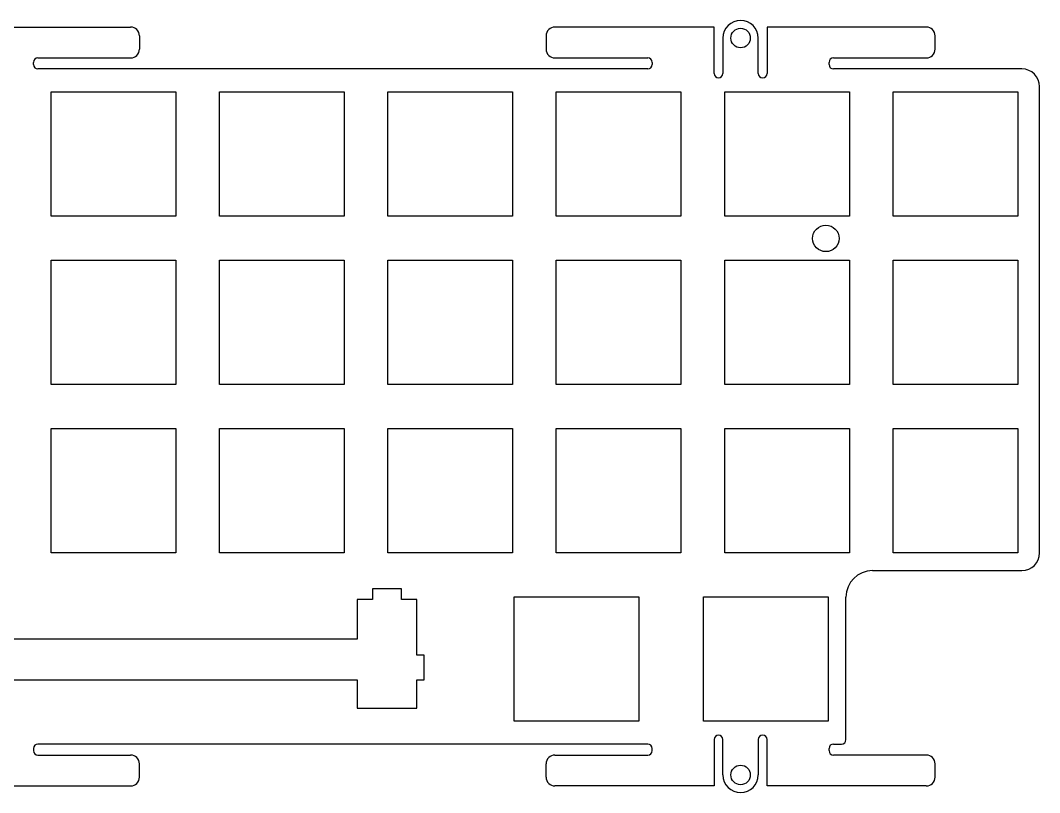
# Model space of a CAD drawing. Header units: millimetres. Extents: x 9 to 256, y 65 to 152.
# Drawn here: x 141.1 to 256.4, y 64.7 to 152.1 of the extents above; entities that cross this region are included whole.
import ezdxf

# ---------------------------------------------------------------- set-up
doc = ezdxf.new("R2010")
doc.units = ezdxf.units.MM
for name, color, linetype in [('Shape11953', 7, 'CONTINUOUS'), ('Shape11956', 7, 'CONTINUOUS'), ('Shape11973', 7, 'CONTINUOUS'), ('Shape11974', 7, 'CONTINUOUS'), ('Shape11975', 7, 'CONTINUOUS'), ('Shape11976', 7, 'CONTINUOUS'), ('Shape11977', 7, 'CONTINUOUS'), ('Shape11978', 7, 'CONTINUOUS'), ('Shape11979', 7, 'CONTINUOUS'), ('Shape11980', 7, 'CONTINUOUS'), ('Shape11981', 7, 'CONTINUOUS'), ('Shape11982', 7, 'CONTINUOUS'), ('Shape11983', 7, 'CONTINUOUS'), ('Shape11984', 7, 'CONTINUOUS'), ('Shape11985', 7, 'CONTINUOUS'), ('Shape11986', 7, 'CONTINUOUS'), ('Shape11987', 7, 'CONTINUOUS'), ('Shape11988', 7, 'CONTINUOUS'), ('Shape11989', 7, 'CONTINUOUS'), ('Shape11990', 7, 'CONTINUOUS'), ('Shape11991', 7, 'CONTINUOUS'), ('Shape11992', 7, 'CONTINUOUS'), ('Shape11993', 7, 'CONTINUOUS'), ('Shape11994', 7, 'CONTINUOUS'), ('Shape11995', 7, 'CONTINUOUS'), ('Shape11996', 7, 'CONTINUOUS'), ('Shape11997', 7, 'CONTINUOUS'), ('Shape12014', 7, 'CONTINUOUS'), ('Shape12015', 7, 'CONTINUOUS'), ('Shape12016', 7, 'CONTINUOUS'), ('Shape12017', 7, 'CONTINUOUS'), ('Shape12018', 7, 'CONTINUOUS'), ('Shape12019', 7, 'CONTINUOUS'), ('Shape12020', 7, 'CONTINUOUS'), ('Shape12021', 7, 'CONTINUOUS'), ('Shape12022', 7, 'CONTINUOUS'), ('Shape12023', 7, 'CONTINUOUS'), ('Shape12024', 7, 'CONTINUOUS'), ('Shape12025', 7, 'CONTINUOUS'), ('Shape12026', 7, 'CONTINUOUS'), ('Shape12027', 7, 'CONTINUOUS'), ('Shape12028', 7, 'CONTINUOUS'), ('Shape12029', 7, 'CONTINUOUS'), ('Shape12030', 7, 'CONTINUOUS'), ('Shape12031', 7, 'CONTINUOUS'), ('Shape12032', 7, 'CONTINUOUS'), ('Shape12033', 7, 'CONTINUOUS'), ('Shape12034', 7, 'CONTINUOUS'), ('Shape12035', 7, 'CONTINUOUS'), ('Shape12036', 7, 'CONTINUOUS'), ('Shape12037', 7, 'CONTINUOUS'), ('Shape12038', 7, 'CONTINUOUS'), ('Shape12039', 7, 'CONTINUOUS'), ('Shape12040', 7, 'CONTINUOUS'), ('Shape12041', 7, 'CONTINUOUS'), ('Shape12042', 7, 'CONTINUOUS'), ('Shape12043', 7, 'CONTINUOUS'), ('Shape12044', 7, 'CONTINUOUS'), ('Shape12045', 7, 'CONTINUOUS'), ('Shape12046', 7, 'CONTINUOUS'), ('Shape12047', 7, 'CONTINUOUS'), ('Shape12048', 7, 'CONTINUOUS'), ('Shape12075', 7, 'CONTINUOUS'), ('Shape12076', 7, 'CONTINUOUS'), ('Shape12077', 7, 'CONTINUOUS'), ('Shape12078', 7, 'CONTINUOUS'), ('Shape12079', 7, 'CONTINUOUS'), ('Shape12080', 7, 'CONTINUOUS'), ('Shape12081', 7, 'CONTINUOUS'), ('Shape12082', 7, 'CONTINUOUS'), ('Shape12083', 7, 'CONTINUOUS'), ('Shape12084', 7, 'CONTINUOUS'), ('Shape12085', 7, 'CONTINUOUS'), ('Shape12086', 7, 'CONTINUOUS'), ('Shape12087', 7, 'CONTINUOUS'), ('Shape12125', 7, 'CONTINUOUS'), ('Shape12126', 7, 'CONTINUOUS'), ('Shape12127', 7, 'CONTINUOUS'), ('Shape12128', 7, 'CONTINUOUS'), ('Shape12129', 7, 'CONTINUOUS'), ('Shape12130', 7, 'CONTINUOUS'), ('Shape12131', 7, 'CONTINUOUS'), ('Shape12132', 7, 'CONTINUOUS'), ('Shape12133', 7, 'CONTINUOUS'), ('Shape12134', 7, 'CONTINUOUS'), ('Shape12135', 7, 'CONTINUOUS'), ('Shape12136', 7, 'CONTINUOUS'), ('Shape12137', 7, 'CONTINUOUS'), ('Shape12138', 7, 'CONTINUOUS'), ('Shape12139', 7, 'CONTINUOUS'), ('Shape12140', 7, 'CONTINUOUS'), ('Shape12157', 7, 'CONTINUOUS'), ('Shape12158', 7, 'CONTINUOUS'), ('Shape12159', 7, 'CONTINUOUS'), ('Shape12160', 7, 'CONTINUOUS'), ('Shape12161', 7, 'CONTINUOUS'), ('Shape12162', 7, 'CONTINUOUS'), ('Shape12163', 7, 'CONTINUOUS'), ('Shape12164', 7, 'CONTINUOUS'), ('Shape12177', 7, 'CONTINUOUS'), ('Shape12178', 7, 'CONTINUOUS'), ('Shape12179', 7, 'CONTINUOUS'), ('Shape12180', 7, 'CONTINUOUS'), ('Shape12181', 7, 'CONTINUOUS'), ('Shape12182', 7, 'CONTINUOUS'), ('Shape12183', 7, 'CONTINUOUS'), ('Shape12184', 7, 'CONTINUOUS'), ('Shape12189', 7, 'CONTINUOUS'), ('Shape12190', 7, 'CONTINUOUS'), ('Shape12191', 7, 'CONTINUOUS'), ('Shape12192', 7, 'CONTINUOUS'), ('Shape12193', 7, 'CONTINUOUS'), ('Shape12194', 7, 'CONTINUOUS'), ('Shape12195', 7, 'CONTINUOUS'), ('Shape12196', 7, 'CONTINUOUS'), ('Shape12197', 7, 'CONTINUOUS'), ('Shape12198', 7, 'CONTINUOUS'), ('Shape12199', 7, 'CONTINUOUS'), ('Shape12200', 7, 'CONTINUOUS'), ('Shape12201', 7, 'CONTINUOUS'), ('Shape12217', 7, 'CONTINUOUS'), ('Shape12218', 7, 'CONTINUOUS'), ('Shape12234', 7, 'CONTINUOUS'), ('Shape12235', 7, 'CONTINUOUS'), ('Shape12236', 7, 'CONTINUOUS'), ('Shape12237', 7, 'CONTINUOUS'), ('Shape12238', 7, 'CONTINUOUS'), ('Shape12239', 7, 'CONTINUOUS'), ('Shape12240', 7, 'CONTINUOUS'), ('Shape12241', 7, 'CONTINUOUS'), ('Shape12242', 7, 'CONTINUOUS'), ('Shape12243', 7, 'CONTINUOUS'), ('Shape12244', 7, 'CONTINUOUS'), ('Shape12245', 7, 'CONTINUOUS'), ('Shape12246', 7, 'CONTINUOUS'), ('Shape12247', 7, 'CONTINUOUS'), ('Shape12248', 7, 'CONTINUOUS'), ('Shape12249', 7, 'CONTINUOUS'), ('Shape12266', 7, 'CONTINUOUS'), ('Shape12267', 7, 'CONTINUOUS'), ('Shape12268', 7, 'CONTINUOUS'), ('Shape12269', 7, 'CONTINUOUS'), ('Shape12270', 7, 'CONTINUOUS'), ('Shape12271', 7, 'CONTINUOUS'), ('Shape12272', 7, 'CONTINUOUS'), ('Shape12273', 7, 'CONTINUOUS'), ('Shape12286', 7, 'CONTINUOUS'), ('Shape12287', 7, 'CONTINUOUS'), ('Shape12288', 7, 'CONTINUOUS'), ('Shape12289', 7, 'CONTINUOUS'), ('Shape12290', 7, 'CONTINUOUS'), ('Shape12291', 7, 'CONTINUOUS'), ('Shape12292', 7, 'CONTINUOUS'), ('Shape12293', 7, 'CONTINUOUS'), ('Shape12294', 7, 'CONTINUOUS'), ('Shape12295', 7, 'CONTINUOUS'), ('Shape12296', 7, 'CONTINUOUS'), ('Shape12297', 7, 'CONTINUOUS'), ('Shape12298', 7, 'CONTINUOUS'), ('Shape12299', 7, 'CONTINUOUS'), ('Shape12300', 7, 'CONTINUOUS'), ('Shape12301', 7, 'CONTINUOUS'), ('Shape12318', 7, 'CONTINUOUS'), ('Shape12319', 7, 'CONTINUOUS'), ('Shape12320', 7, 'CONTINUOUS'), ('Shape12321', 7, 'CONTINUOUS'), ('Shape12322', 7, 'CONTINUOUS'), ('Shape12323', 7, 'CONTINUOUS'), ('Shape12324', 7, 'CONTINUOUS'), ('Shape12325', 7, 'CONTINUOUS'), ('Shape12757', 7, 'CONTINUOUS')]:
    doc.layers.add(name, color=color, linetype=linetype)

msp = doc.modelspace()

# ---------------------------------------------------------------- linework, layer by layer
at = {"layer": 'Shape11953'}
msp.add_circle((222.583, 150.069), 1.1, dxfattribs=at)
at = {"layer": 'Shape11956'}
msp.add_circle((222.583, 66.6705), 1.1, dxfattribs=at)
at = {"layer": 'Shape11973'}
msp.add_line((135.583, 65.4205), (153.583, 65.4205), dxfattribs=at)
at = {"layer": 'Shape11974'}
msp.add_arc((153.583, 66.4205), 1, -90, 0, dxfattribs=at)
at = {"layer": 'Shape11975'}
msp.add_line((154.583, 66.4205), (154.583, 67.9205), dxfattribs=at)
at = {"layer": 'Shape11976'}
msp.add_line((243.583, 65.4205), (225.583, 65.4205), dxfattribs=at)
at = {"layer": 'Shape11977'}
msp.add_line((225.583, 65.4205), (225.583, 70.6705), dxfattribs=at)
at = {"layer": 'Shape11978'}
msp.add_arc((225.083, 70.6705), 0.5, 0, 180, dxfattribs=at)
at = {"layer": 'Shape11979'}
msp.add_line((224.583, 70.6705), (224.583, 66.6705), dxfattribs=at)
at = {"layer": 'Shape11980'}
msp.add_arc((222.583, 66.6705), 2, 180, 0, dxfattribs=at)
at = {"layer": 'Shape11981'}
msp.add_line((220.583, 66.6705), (220.583, 70.6705), dxfattribs=at)
at = {"layer": 'Shape11982'}
msp.add_arc((220.083, 70.6705), 0.5, 0, 180, dxfattribs=at)
at = {"layer": 'Shape11983'}
msp.add_line((219.583, 70.6705), (219.583, 65.4205), dxfattribs=at)
at = {"layer": 'Shape11984'}
msp.add_line((219.583, 65.4205), (201.583, 65.4205), dxfattribs=at)
at = {"layer": 'Shape11985'}
msp.add_arc((201.583, 66.4205), 1, 180, -90, dxfattribs=at)
at = {"layer": 'Shape11986'}
msp.add_line((200.583, 66.4205), (200.583, 67.9205), dxfattribs=at)
at = {"layer": 'Shape11987'}
msp.add_arc((201.583, 67.9205), 1, 90, 180, dxfattribs=at)
at = {"layer": 'Shape11988'}
msp.add_line((201.583, 68.9205), (212.083, 68.9205), dxfattribs=at)
at = {"layer": 'Shape11989'}
msp.add_arc((212.083, 69.4205), 0.5, -90, 0, dxfattribs=at)
at = {"layer": 'Shape11990'}
msp.add_line((212.583, 69.4205), (212.583, 69.6696), dxfattribs=at)
at = {"layer": 'Shape11991'}
msp.add_arc((212.083, 69.6696), 0.5, 0, 90, dxfattribs=at)
at = {"layer": 'Shape11992'}
msp.add_line((212.083, 70.1696), (143.083, 70.1696), dxfattribs=at)
at = {"layer": 'Shape11993'}
msp.add_arc((143.083, 69.6696), 0.5, 90, 180, dxfattribs=at)
at = {"layer": 'Shape11994'}
msp.add_line((142.583, 69.6696), (142.583, 69.4205), dxfattribs=at)
at = {"layer": 'Shape11995'}
msp.add_arc((143.083, 69.4205), 0.5, 180, -90, dxfattribs=at)
at = {"layer": 'Shape11996'}
msp.add_line((143.083, 68.9205), (153.583, 68.9205), dxfattribs=at)
at = {"layer": 'Shape11997'}
msp.add_arc((153.583, 67.9205), 1, 0, 90, dxfattribs=at)
at = {"layer": 'Shape12014'}
msp.add_line((135.583, 151.319), (153.583, 151.319), dxfattribs=at)
at = {"layer": 'Shape12015'}
msp.add_arc((153.583, 150.319), 1, 0, 90, dxfattribs=at)
at = {"layer": 'Shape12016'}
msp.add_line((154.583, 150.319), (154.583, 148.819), dxfattribs=at)
at = {"layer": 'Shape12017'}
msp.add_line((256.408, 91.7946), (256.408, 144.57), dxfattribs=at)
at = {"layer": 'Shape12018'}
msp.add_arc((254.408, 144.57), 2, 0, 90, dxfattribs=at)
at = {"layer": 'Shape12019'}
msp.add_line((254.408, 146.57), (233.083, 146.57), dxfattribs=at)
at = {"layer": 'Shape12020'}
msp.add_arc((233.083, 147.07), 0.5, 180, -90, dxfattribs=at)
at = {"layer": 'Shape12021'}
msp.add_line((232.583, 147.07), (232.583, 147.319), dxfattribs=at)
at = {"layer": 'Shape12022'}
msp.add_arc((233.083, 147.319), 0.5, 90, 180, dxfattribs=at)
at = {"layer": 'Shape12023'}
msp.add_line((233.083, 147.819), (243.583, 147.819), dxfattribs=at)
at = {"layer": 'Shape12024'}
msp.add_arc((243.583, 148.819), 1, -90, 0, dxfattribs=at)
at = {"layer": 'Shape12025'}
msp.add_line((244.583, 148.819), (244.583, 150.319), dxfattribs=at)
at = {"layer": 'Shape12026'}
msp.add_arc((243.583, 150.319), 1, 0, 90, dxfattribs=at)
at = {"layer": 'Shape12027'}
msp.add_line((243.583, 151.319), (225.583, 151.319), dxfattribs=at)
at = {"layer": 'Shape12028'}
msp.add_line((225.583, 151.319), (225.583, 146.069), dxfattribs=at)
at = {"layer": 'Shape12029'}
msp.add_arc((225.083, 146.069), 0.5, 180, 0, dxfattribs=at)
at = {"layer": 'Shape12030'}
msp.add_line((224.583, 146.069), (224.583, 150.069), dxfattribs=at)
at = {"layer": 'Shape12031'}
msp.add_arc((222.583, 150.069), 2, 0, 180, dxfattribs=at)
at = {"layer": 'Shape12032'}
msp.add_line((220.583, 150.069), (220.583, 146.069), dxfattribs=at)
at = {"layer": 'Shape12033'}
msp.add_arc((220.083, 146.069), 0.5, 180, 0, dxfattribs=at)
at = {"layer": 'Shape12034'}
msp.add_line((219.583, 146.069), (219.583, 151.319), dxfattribs=at)
at = {"layer": 'Shape12035'}
msp.add_line((219.583, 151.319), (201.583, 151.319), dxfattribs=at)
at = {"layer": 'Shape12036'}
msp.add_arc((201.583, 150.319), 1, 90, 180, dxfattribs=at)
at = {"layer": 'Shape12037'}
msp.add_line((200.583, 150.319), (200.583, 148.819), dxfattribs=at)
at = {"layer": 'Shape12038'}
msp.add_arc((201.583, 148.819), 1, 180, -90, dxfattribs=at)
at = {"layer": 'Shape12039'}
msp.add_line((201.583, 147.819), (212.083, 147.819), dxfattribs=at)
at = {"layer": 'Shape12040'}
msp.add_arc((212.083, 147.319), 0.5, 0, 90, dxfattribs=at)
at = {"layer": 'Shape12041'}
msp.add_line((212.583, 147.319), (212.583, 147.07), dxfattribs=at)
at = {"layer": 'Shape12042'}
msp.add_arc((212.083, 147.07), 0.5, -90, 0, dxfattribs=at)
at = {"layer": 'Shape12043'}
msp.add_line((212.083, 146.57), (143.083, 146.57), dxfattribs=at)
at = {"layer": 'Shape12044'}
msp.add_arc((143.083, 147.07), 0.5, 180, -90, dxfattribs=at)
at = {"layer": 'Shape12045'}
msp.add_line((142.583, 147.07), (142.583, 147.319), dxfattribs=at)
at = {"layer": 'Shape12046'}
msp.add_arc((143.083, 147.319), 0.5, 90, 180, dxfattribs=at)
at = {"layer": 'Shape12047'}
msp.add_line((143.083, 147.819), (153.583, 147.819), dxfattribs=at)
at = {"layer": 'Shape12048'}
msp.add_arc((153.583, 148.819), 1, -90, 0, dxfattribs=at)
at = {"layer": 'Shape12075'}
msp.add_arc((243.583, 66.4205), 1, -90, 0, dxfattribs=at)
at = {"layer": 'Shape12076'}
msp.add_line((244.583, 66.4205), (244.583, 67.9205), dxfattribs=at)
at = {"layer": 'Shape12077'}
msp.add_arc((243.583, 67.9205), 1, 0, 90, dxfattribs=at)
at = {"layer": 'Shape12078'}
msp.add_line((243.583, 68.9205), (233.083, 68.9205), dxfattribs=at)
at = {"layer": 'Shape12079'}
msp.add_arc((233.083, 69.4205), 0.5, 180, -90, dxfattribs=at)
at = {"layer": 'Shape12080'}
msp.add_line((232.583, 69.4205), (232.583, 69.6696), dxfattribs=at)
at = {"layer": 'Shape12081'}
msp.add_arc((233.083, 69.6696), 0.5, 90, 180, dxfattribs=at)
at = {"layer": 'Shape12082'}
msp.add_line((233.083, 70.1696), (234.002, 70.1696), dxfattribs=at)
at = {"layer": 'Shape12083'}
msp.add_arc((234.002, 70.6696), 0.5, -90, 0, dxfattribs=at)
at = {"layer": 'Shape12084'}
msp.add_line((234.502, 70.6696), (234.502, 86.7946), dxfattribs=at)
at = {"layer": 'Shape12085'}
msp.add_arc((237.502, 86.7946), 3, 90, 180, dxfattribs=at)
at = {"layer": 'Shape12086'}
msp.add_line((237.502, 89.7946), (254.408, 89.7946), dxfattribs=at)
at = {"layer": 'Shape12087'}
msp.add_arc((254.408, 91.7946), 2, -90, 0, dxfattribs=at)
at = {"layer": 'Shape12125'}
msp.add_line((163.633, 143.995), (177.733, 143.995), dxfattribs=at)
at = {"layer": 'Shape12126'}
msp.add_line((177.733, 143.995), (177.733, 129.895), dxfattribs=at)
at = {"layer": 'Shape12127'}
msp.add_line((177.733, 129.895), (163.633, 129.895), dxfattribs=at)
at = {"layer": 'Shape12128'}
msp.add_line((163.633, 129.895), (163.633, 143.995), dxfattribs=at)
at = {"layer": 'Shape12129'}
msp.add_line((158.683, 129.895), (144.583, 129.895), dxfattribs=at)
at = {"layer": 'Shape12130'}
msp.add_line((144.583, 129.895), (144.583, 143.995), dxfattribs=at)
at = {"layer": 'Shape12131'}
msp.add_line((144.583, 143.995), (158.683, 143.995), dxfattribs=at)
at = {"layer": 'Shape12132'}
msp.add_line((158.683, 143.995), (158.683, 129.895), dxfattribs=at)
at = {"layer": 'Shape12133'}
msp.add_line((220.783, 143.995), (234.883, 143.995), dxfattribs=at)
at = {"layer": 'Shape12134'}
msp.add_line((234.883, 143.995), (234.883, 129.895), dxfattribs=at)
at = {"layer": 'Shape12135'}
msp.add_line((234.883, 129.895), (220.783, 129.895), dxfattribs=at)
at = {"layer": 'Shape12136'}
msp.add_line((220.783, 129.895), (220.783, 143.995), dxfattribs=at)
at = {"layer": 'Shape12137'}
msp.add_line((253.933, 143.995), (253.933, 129.895), dxfattribs=at)
at = {"layer": 'Shape12138'}
msp.add_line((253.933, 129.895), (239.833, 129.895), dxfattribs=at)
at = {"layer": 'Shape12139'}
msp.add_line((239.833, 129.895), (239.833, 143.995), dxfattribs=at)
at = {"layer": 'Shape12140'}
msp.add_line((239.833, 143.995), (253.933, 143.995), dxfattribs=at)
at = {"layer": 'Shape12157'}
msp.add_line((215.833, 143.995), (215.833, 129.895), dxfattribs=at)
at = {"layer": 'Shape12158'}
msp.add_line((215.833, 129.895), (201.733, 129.895), dxfattribs=at)
at = {"layer": 'Shape12159'}
msp.add_line((201.733, 129.895), (201.733, 143.995), dxfattribs=at)
at = {"layer": 'Shape12160'}
msp.add_line((201.733, 143.995), (215.833, 143.995), dxfattribs=at)
at = {"layer": 'Shape12161'}
msp.add_line((196.783, 129.895), (182.683, 129.895), dxfattribs=at)
at = {"layer": 'Shape12162'}
msp.add_line((182.683, 129.895), (182.683, 143.995), dxfattribs=at)
at = {"layer": 'Shape12163'}
msp.add_line((182.683, 143.995), (196.783, 143.995), dxfattribs=at)
at = {"layer": 'Shape12164'}
msp.add_line((196.783, 143.995), (196.783, 129.895), dxfattribs=at)
at = {"layer": 'Shape12177'}
msp.add_line((218.402, 72.7446), (218.402, 86.8446), dxfattribs=at)
at = {"layer": 'Shape12178'}
msp.add_line((218.402, 86.8446), (232.502, 86.8446), dxfattribs=at)
at = {"layer": 'Shape12179'}
msp.add_line((232.502, 86.8446), (232.502, 72.7446), dxfattribs=at)
at = {"layer": 'Shape12180'}
msp.add_line((232.502, 72.7446), (218.402, 72.7446), dxfattribs=at)
at = {"layer": 'Shape12181'}
msp.add_line((211.07, 86.8446), (211.07, 72.7446), dxfattribs=at)
at = {"layer": 'Shape12182'}
msp.add_line((211.07, 72.7446), (196.971, 72.7446), dxfattribs=at)
at = {"layer": 'Shape12183'}
msp.add_line((196.971, 72.7446), (196.971, 86.8446), dxfattribs=at)
at = {"layer": 'Shape12184'}
msp.add_line((196.971, 86.8446), (211.07, 86.8446), dxfattribs=at)
at = {"layer": 'Shape12189'}
msp.add_line((179.208, 74.2156), (185.956, 74.2156), dxfattribs=at)
at = {"layer": 'Shape12190'}
msp.add_line((185.956, 74.2156), (185.956, 77.4457), dxfattribs=at)
at = {"layer": 'Shape12191'}
msp.add_line((185.956, 77.4457), (186.78, 77.4457), dxfattribs=at)
at = {"layer": 'Shape12192'}
msp.add_line((186.78, 77.4457), (186.78, 80.2458), dxfattribs=at)
at = {"layer": 'Shape12193'}
msp.add_line((186.78, 80.2458), (185.956, 80.2458), dxfattribs=at)
at = {"layer": 'Shape12194'}
msp.add_line((185.956, 80.2458), (185.956, 86.5159), dxfattribs=at)
at = {"layer": 'Shape12195'}
msp.add_line((185.956, 86.5159), (184.232, 86.5159), dxfattribs=at)
at = {"layer": 'Shape12196'}
msp.add_line((184.232, 86.5159), (184.232, 87.7162), dxfattribs=at)
at = {"layer": 'Shape12197'}
msp.add_line((184.232, 87.7162), (180.93, 87.7162), dxfattribs=at)
at = {"layer": 'Shape12198'}
msp.add_line((180.93, 87.7162), (180.93, 86.5159), dxfattribs=at)
at = {"layer": 'Shape12199'}
msp.add_line((180.93, 86.5159), (179.208, 86.5159), dxfattribs=at)
at = {"layer": 'Shape12200'}
msp.add_line((179.208, 86.5159), (179.208, 82.0456), dxfattribs=at)
at = {"layer": 'Shape12201'}
msp.add_line((179.208, 82.0456), (139.583, 82.0456), dxfattribs=at)
at = {"layer": 'Shape12217'}
msp.add_line((139.583, 77.4456), (179.208, 77.4457), dxfattribs=at)
at = {"layer": 'Shape12218'}
msp.add_line((179.208, 77.4457), (179.208, 74.2156), dxfattribs=at)
at = {"layer": 'Shape12234'}
msp.add_line((163.633, 124.945), (177.733, 124.945), dxfattribs=at)
at = {"layer": 'Shape12235'}
msp.add_line((177.733, 124.945), (177.733, 110.845), dxfattribs=at)
at = {"layer": 'Shape12236'}
msp.add_line((177.733, 110.845), (163.633, 110.845), dxfattribs=at)
at = {"layer": 'Shape12237'}
msp.add_line((163.633, 110.845), (163.633, 124.945), dxfattribs=at)
at = {"layer": 'Shape12238'}
msp.add_line((158.683, 110.845), (144.583, 110.845), dxfattribs=at)
at = {"layer": 'Shape12239'}
msp.add_line((144.583, 110.845), (144.583, 124.945), dxfattribs=at)
at = {"layer": 'Shape12240'}
msp.add_line((144.583, 124.945), (158.683, 124.945), dxfattribs=at)
at = {"layer": 'Shape12241'}
msp.add_line((158.683, 124.945), (158.683, 110.845), dxfattribs=at)
at = {"layer": 'Shape12242'}
msp.add_line((220.783, 124.945), (234.883, 124.945), dxfattribs=at)
at = {"layer": 'Shape12243'}
msp.add_line((234.883, 124.945), (234.883, 110.845), dxfattribs=at)
at = {"layer": 'Shape12244'}
msp.add_line((234.883, 110.845), (220.783, 110.845), dxfattribs=at)
at = {"layer": 'Shape12245'}
msp.add_line((220.783, 110.845), (220.783, 124.945), dxfattribs=at)
at = {"layer": 'Shape12246'}
msp.add_line((253.933, 124.945), (253.933, 110.845), dxfattribs=at)
at = {"layer": 'Shape12247'}
msp.add_line((253.933, 110.845), (239.833, 110.845), dxfattribs=at)
at = {"layer": 'Shape12248'}
msp.add_line((239.833, 110.845), (239.833, 124.945), dxfattribs=at)
at = {"layer": 'Shape12249'}
msp.add_line((239.833, 124.945), (253.933, 124.945), dxfattribs=at)
at = {"layer": 'Shape12266'}
msp.add_line((215.833, 124.945), (215.833, 110.845), dxfattribs=at)
at = {"layer": 'Shape12267'}
msp.add_line((215.833, 110.845), (201.733, 110.845), dxfattribs=at)
at = {"layer": 'Shape12268'}
msp.add_line((201.733, 110.845), (201.733, 124.945), dxfattribs=at)
at = {"layer": 'Shape12269'}
msp.add_line((201.733, 124.945), (215.833, 124.945), dxfattribs=at)
at = {"layer": 'Shape12270'}
msp.add_line((196.783, 110.845), (182.683, 110.845), dxfattribs=at)
at = {"layer": 'Shape12271'}
msp.add_line((182.683, 110.845), (182.683, 124.945), dxfattribs=at)
at = {"layer": 'Shape12272'}
msp.add_line((182.683, 124.945), (196.783, 124.945), dxfattribs=at)
at = {"layer": 'Shape12273'}
msp.add_line((196.783, 124.945), (196.783, 110.845), dxfattribs=at)
at = {"layer": 'Shape12286'}
msp.add_line((163.633, 105.895), (177.733, 105.895), dxfattribs=at)
at = {"layer": 'Shape12287'}
msp.add_line((177.733, 105.895), (177.733, 91.7946), dxfattribs=at)
at = {"layer": 'Shape12288'}
msp.add_line((177.733, 91.7946), (163.633, 91.7946), dxfattribs=at)
at = {"layer": 'Shape12289'}
msp.add_line((163.633, 91.7946), (163.633, 105.895), dxfattribs=at)
at = {"layer": 'Shape12290'}
msp.add_line((158.683, 91.7946), (144.583, 91.7946), dxfattribs=at)
at = {"layer": 'Shape12291'}
msp.add_line((144.583, 91.7946), (144.583, 105.895), dxfattribs=at)
at = {"layer": 'Shape12292'}
msp.add_line((144.583, 105.895), (158.683, 105.895), dxfattribs=at)
at = {"layer": 'Shape12293'}
msp.add_line((158.683, 105.895), (158.683, 91.7946), dxfattribs=at)
at = {"layer": 'Shape12294'}
msp.add_line((220.783, 105.895), (234.883, 105.895), dxfattribs=at)
at = {"layer": 'Shape12295'}
msp.add_line((234.883, 105.895), (234.883, 91.7946), dxfattribs=at)
at = {"layer": 'Shape12296'}
msp.add_line((234.883, 91.7946), (220.783, 91.7946), dxfattribs=at)
at = {"layer": 'Shape12297'}
msp.add_line((220.783, 91.7946), (220.783, 105.895), dxfattribs=at)
at = {"layer": 'Shape12298'}
msp.add_line((253.933, 105.895), (253.933, 91.7946), dxfattribs=at)
at = {"layer": 'Shape12299'}
msp.add_line((253.933, 91.7946), (239.833, 91.7946), dxfattribs=at)
at = {"layer": 'Shape12300'}
msp.add_line((239.833, 91.7946), (239.833, 105.895), dxfattribs=at)
at = {"layer": 'Shape12301'}
msp.add_line((239.833, 105.895), (253.933, 105.895), dxfattribs=at)
at = {"layer": 'Shape12318'}
msp.add_line((215.833, 105.895), (215.833, 91.7946), dxfattribs=at)
at = {"layer": 'Shape12319'}
msp.add_line((215.833, 91.7946), (201.733, 91.7946), dxfattribs=at)
at = {"layer": 'Shape12320'}
msp.add_line((201.733, 91.7946), (201.733, 105.895), dxfattribs=at)
at = {"layer": 'Shape12321'}
msp.add_line((201.733, 105.895), (215.833, 105.895), dxfattribs=at)
at = {"layer": 'Shape12322'}
msp.add_line((196.783, 91.7946), (182.683, 91.7946), dxfattribs=at)
at = {"layer": 'Shape12323'}
msp.add_line((182.683, 91.7946), (182.683, 105.895), dxfattribs=at)
at = {"layer": 'Shape12324'}
msp.add_line((182.683, 105.895), (196.783, 105.895), dxfattribs=at)
at = {"layer": 'Shape12325'}
msp.add_line((196.783, 105.895), (196.783, 91.7946), dxfattribs=at)
at = {"layer": 'Shape12757'}
msp.add_circle((232.228, 127.394), 1.5, dxfattribs=at)

doc.saveas('drawing.dxf')
